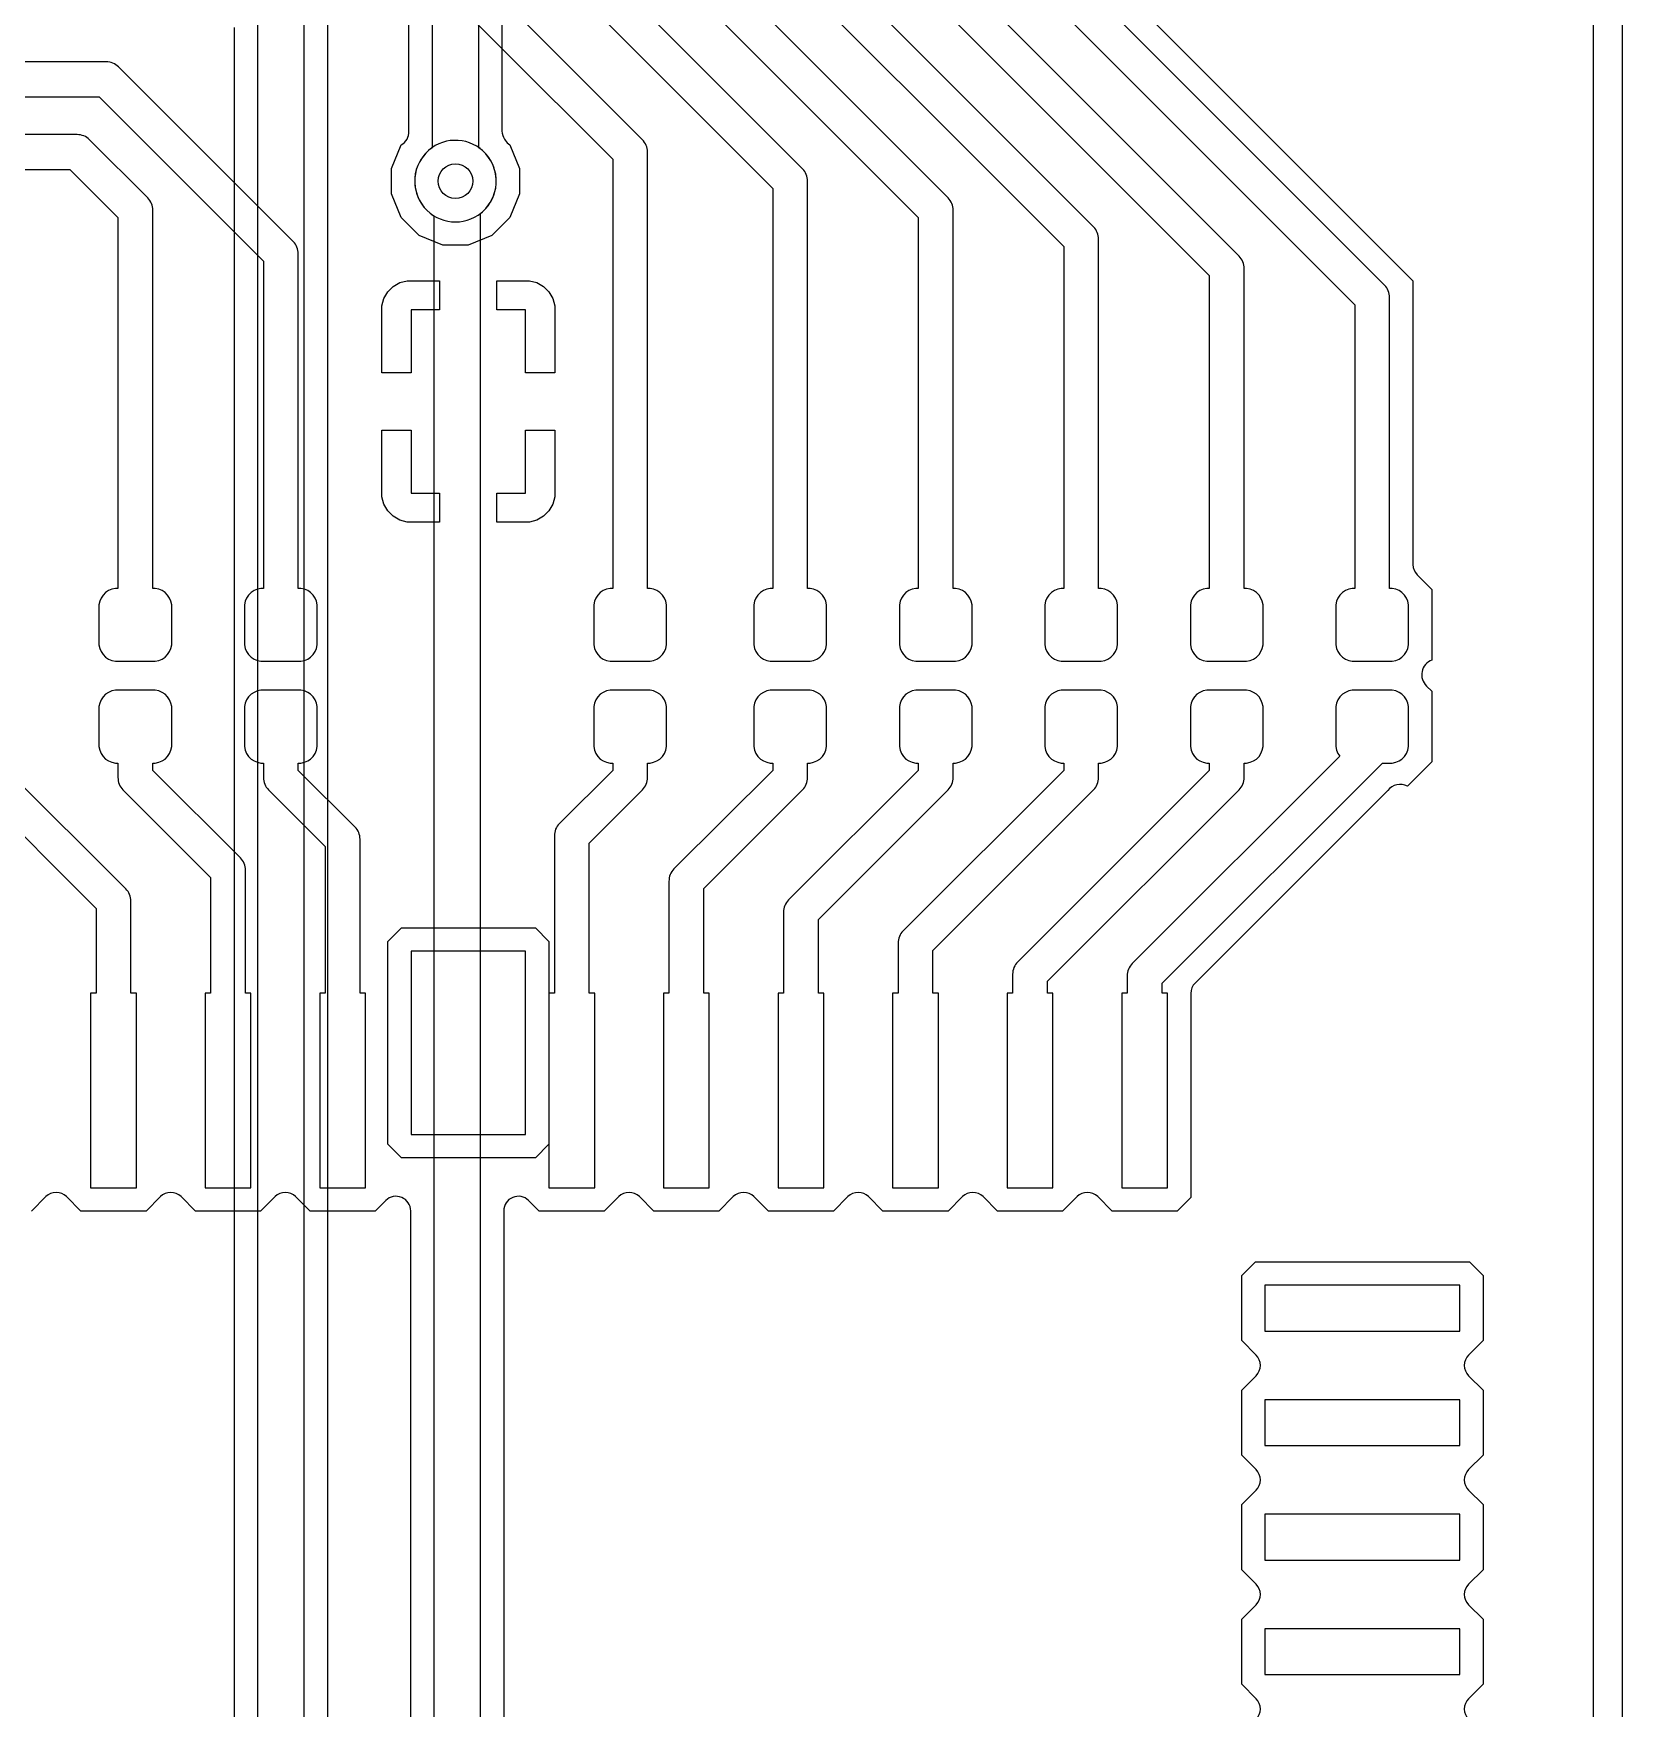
# Model space of a CAD drawing. Header units: millimetres. Extents: x -12.6 to 79.4, y -27 to 65.1.
# Drawn here: x 65.53 to 79.4, y 17.53 to 32.15 of the extents above; entities that cross this region are included whole.
import ezdxf

# ---------------------------------------------------------------- set-up
doc = ezdxf.new("R2010")
doc.units = ezdxf.units.MM

msp = doc.modelspace()

# ---------------------------------------------------------------- linework, layer by layer
at = {"layer": '16_copper'}
for points in [[(69.621, 41.57), (69.621, 31.297, 0.147566), (69.643, 31.228), (69.649, 31.219, 0.096784), (69.689, 31.178), (69.774, 30.972), (69.774, 30.75), (69.689, 30.544), (69.532, 30.387), (69.326, 30.302), (69.104, 30.302), (68.898, 30.387), (68.741, 30.544), (68.656, 30.75), (68.656, 30.972), (68.741, 31.178, 0.28462), (68.809, 31.297), (68.809, 41.181, 0.198912)], [(69.012, 41.318), (69.012, 31.153, 0.990827), (69.413, 30.565), (69.45, 30.593, 0.487432), (69.418, 31.153), (69.418, 41.402, 0.198912)], [(79.146, 3.066), (79.146, 34.984, 0.767326)], [(68.097, 32.568), (68.097, 16.985, 0.198912)], [(67.488, 32.418), (67.488, 16.764, 0.198912)], [(67.285, 16.596), (67.285, 32.203, 0.198912)]]:
    msp.add_lwpolyline(points, format="xyb", dxfattribs=at)
msp.add_lwpolyline([(67.894, 16.848), (67.894, 32.634)], dxfattribs=at)
for points in [[(68.573, 29.188), (68.573, 29.772), (68.591, 29.836), (68.624, 29.894), (68.671, 29.941), (68.729, 29.975), (68.794, 29.992), (69.077, 29.992), (69.077, 29.738), (68.827, 29.738), (68.827, 29.188)], [(69.827, 29.188), (69.827, 29.738), (69.577, 29.738), (69.577, 29.992), (69.861, 29.992), (69.925, 29.975), (69.983, 29.941), (70.031, 29.894), (70.064, 29.836), (70.081, 29.772), (70.081, 29.188)], [(68.794, 27.884), (68.729, 27.902), (68.671, 27.935), (68.624, 27.982), (68.591, 28.04), (68.573, 28.105), (68.573, 28.688), (68.827, 28.688), (68.827, 28.138), (69.077, 28.138), (69.077, 27.884)], [(69.577, 27.884), (69.577, 28.138), (69.827, 28.138), (69.827, 28.688), (70.081, 28.688), (70.081, 28.105), (70.064, 28.04), (70.031, 27.982), (69.983, 27.935), (69.925, 27.902), (69.861, 27.884)], [(68.743, 22.335), (68.624, 22.454), (68.624, 24.222), (68.743, 24.341), (69.912, 24.341), (70.031, 24.222), (70.031, 22.454), (69.912, 22.335)], [(69.827, 24.138), (68.827, 24.138), (68.827, 22.538), (69.827, 22.538)]]:
    msp.add_lwpolyline(points, close=True, dxfattribs=at)
at = {"layer": '1_copper'}
for points in [[(66.358, 40.488), (77.064, 29.782), (77.064, 27.305), (77.042, 27.305), (77.011, 27.299), (76.982, 27.287), (76.956, 27.27), (76.934, 27.247), (76.917, 27.221), (76.905, 27.193), (76.898, 27.162), (76.898, 26.813), (76.905, 26.782), (76.917, 26.754), (76.934, 26.728), (76.956, 26.705), (76.982, 26.688), (77.011, 26.676), (77.042, 26.67), (77.39, 26.67), (77.421, 26.676), (77.45, 26.688), (77.476, 26.705), (77.498, 26.728), (77.515, 26.754), (77.527, 26.782), (77.534, 26.813), (77.534, 27.162), (77.527, 27.193), (77.515, 27.221), (77.498, 27.247), (77.476, 27.27), (77.45, 27.287), (77.421, 27.299), (77.39, 27.305), (77.368, 27.305), (77.368, 29.845, 0.198912), (77.324, 29.953), (66.529, 40.748, 0.198912)], [(66.104, 39.726), (75.794, 30.036), (75.794, 27.305), (75.772, 27.305), (75.741, 27.299), (75.712, 27.287), (75.686, 27.27), (75.664, 27.247), (75.647, 27.221), (75.635, 27.193), (75.629, 27.162), (75.629, 26.813), (75.635, 26.782), (75.647, 26.754), (75.664, 26.728), (75.686, 26.705), (75.712, 26.688), (75.741, 26.676), (75.772, 26.67), (76.12, 26.67), (76.151, 26.676), (76.18, 26.688), (76.206, 26.705), (76.228, 26.728), (76.245, 26.754), (76.257, 26.782), (76.264, 26.813), (76.264, 27.162), (76.257, 27.193), (76.245, 27.221), (76.228, 27.247), (76.206, 27.27), (76.18, 27.287), (76.151, 27.299), (76.12, 27.305), (76.098, 27.305), (76.098, 30.099, 0.198912), (76.054, 30.207), (66.275, 39.986, 0.198912)], [(65.85, 38.964), (74.524, 30.29), (74.524, 27.305), (74.502, 27.305), (74.471, 27.299), (74.442, 27.287), (74.416, 27.27), (74.394, 27.247), (74.377, 27.221), (74.365, 27.193), (74.359, 27.162), (74.359, 26.813), (74.365, 26.782), (74.377, 26.754), (74.394, 26.728), (74.416, 26.705), (74.442, 26.688), (74.471, 26.676), (74.502, 26.67), (74.85, 26.67), (74.881, 26.676), (74.91, 26.688), (74.936, 26.705), (74.958, 26.728), (74.975, 26.754), (74.987, 26.782), (74.993, 26.813), (74.993, 27.162), (74.987, 27.193), (74.975, 27.221), (74.958, 27.247), (74.936, 27.27), (74.91, 27.287), (74.881, 27.299), (74.85, 27.305), (74.828, 27.305), (74.828, 30.353, 0.198912), (74.784, 30.461), (66.021, 39.224, 0.198912)], [(65.596, 38.202), (73.254, 30.544), (73.254, 27.305), (73.232, 27.305), (73.201, 27.299), (73.172, 27.287), (73.146, 27.27), (73.124, 27.247), (73.107, 27.221), (73.095, 27.193), (73.089, 27.162), (73.089, 26.813), (73.095, 26.782), (73.107, 26.754), (73.124, 26.728), (73.146, 26.705), (73.172, 26.688), (73.201, 26.676), (73.232, 26.67), (73.58, 26.67), (73.611, 26.676), (73.64, 26.688), (73.666, 26.705), (73.688, 26.728), (73.705, 26.754), (73.717, 26.782), (73.724, 26.813), (73.724, 27.162), (73.717, 27.193), (73.705, 27.221), (73.688, 27.247), (73.666, 27.27), (73.64, 27.287), (73.611, 27.299), (73.58, 27.305), (73.558, 27.305), (73.558, 30.607, 0.198912), (73.514, 30.715), (65.767, 38.462, 0.198912)], [(66.866, 35.916), (71.984, 30.798), (71.984, 27.305), (71.962, 27.305), (71.931, 27.299), (71.902, 27.287), (71.876, 27.27), (71.854, 27.247), (71.837, 27.221), (71.825, 27.193), (71.819, 27.162), (71.819, 26.813), (71.825, 26.782), (71.837, 26.754), (71.854, 26.728), (71.876, 26.705), (71.902, 26.688), (71.931, 26.676), (71.962, 26.67), (72.31, 26.67), (72.341, 26.676), (72.37, 26.688), (72.396, 26.705), (72.418, 26.728), (72.435, 26.754), (72.447, 26.782), (72.454, 26.813), (72.454, 27.162), (72.447, 27.193), (72.435, 27.221), (72.418, 27.247), (72.396, 27.27), (72.37, 27.287), (72.341, 27.299), (72.31, 27.305), (72.288, 27.305), (72.288, 30.861, 0.198912), (72.244, 30.969), (67.037, 36.176, 0.198912)], [(79.146, 3.066), (79.146, 34.984, 0.767326)], [(67.628, 34.011), (70.587, 31.052), (70.587, 27.305), (70.565, 27.305), (70.534, 27.299), (70.505, 27.287), (70.479, 27.27), (70.457, 27.247), (70.44, 27.221), (70.428, 27.193), (70.422, 27.162), (70.422, 26.813), (70.428, 26.782), (70.44, 26.754), (70.457, 26.728), (70.479, 26.705), (70.505, 26.688), (70.534, 26.676), (70.565, 26.67), (70.913, 26.67), (70.944, 26.676), (70.973, 26.688), (70.999, 26.705), (71.021, 26.728), (71.038, 26.754), (71.05, 26.782), (71.056, 26.813), (71.056, 27.162), (71.05, 27.193), (71.038, 27.221), (71.021, 27.247), (70.999, 27.27), (70.973, 27.287), (70.944, 27.299), (70.913, 27.305), (70.891, 27.305), (70.891, 31.115, 0.198912), (70.847, 31.223), (67.799, 34.271, 0.198912)], [(74.041, 33.523), (77.572, 29.992), (77.572, 27.514, 0.198912), (77.609, 27.424), (77.737, 27.296), (77.737, 26.679, 0.5608), (77.691, 26.453), (77.737, 26.407), (77.737, 25.79), (77.525, 25.578, 0.355522), (77.351, 25.541), (75.67, 23.86, 0.198912), (75.633, 23.77), (75.633, 21.988), (75.514, 21.869), (74.946, 21.869), (74.82, 21.995, 0.414214), (74.64, 21.995), (74.514, 21.869), (73.946, 21.869), (73.82, 21.995, 0.414214), (73.64, 21.995), (73.514, 21.869), (72.946, 21.869), (72.82, 21.995, 0.414214), (72.64, 21.995), (72.514, 21.869), (71.946, 21.869), (71.82, 21.995, 0.414214), (71.64, 21.995), (71.514, 21.869), (70.946, 21.869), (70.82, 21.995, 0.414214), (70.64, 21.995), (70.514, 21.869), (69.946, 21.869), (69.853, 21.961, 0.668185), (69.636, 21.871), (69.636, 15.239, 0.140398)], [(37.279, 31.598), (66.104, 31.598), (67.539, 30.163), (67.539, 27.305), (67.517, 27.305), (67.486, 27.299), (67.457, 27.287), (67.431, 27.27), (67.409, 27.247), (67.392, 27.221), (67.38, 27.193), (67.374, 27.162), (67.374, 26.813), (67.38, 26.782), (67.392, 26.754), (67.409, 26.728), (67.431, 26.705), (67.457, 26.688), (67.486, 26.676), (67.517, 26.67), (67.865, 26.67), (67.896, 26.676), (67.925, 26.688), (67.951, 26.705), (67.973, 26.728), (67.99, 26.754), (68.002, 26.782), (68.008, 26.813), (68.008, 27.162), (68.002, 27.193), (67.99, 27.221), (67.973, 27.247), (67.951, 27.27), (67.925, 27.287), (67.896, 27.299), (67.865, 27.305), (67.843, 27.305), (67.843, 30.226, 0.198912), (67.799, 30.334), (66.275, 31.858, 0.198912), (66.167, 31.902), (37.279, 31.902, 0.944056)], [(39.598, 30.963), (65.85, 30.963), (66.269, 30.544), (66.269, 27.305), (66.247, 27.305), (66.216, 27.299), (66.187, 27.287), (66.161, 27.27), (66.139, 27.247), (66.122, 27.221), (66.11, 27.193), (66.103, 27.162), (66.103, 26.813), (66.11, 26.782), (66.122, 26.754), (66.139, 26.728), (66.161, 26.705), (66.187, 26.688), (66.216, 26.676), (66.247, 26.67), (66.595, 26.67), (66.626, 26.676), (66.655, 26.688), (66.681, 26.705), (66.703, 26.728), (66.72, 26.754), (66.732, 26.782), (66.739, 26.813), (66.739, 27.162), (66.732, 27.193), (66.72, 27.221), (66.703, 27.247), (66.681, 27.27), (66.655, 27.287), (66.626, 27.299), (66.595, 27.305), (66.573, 27.305), (66.573, 30.607, 0.198912), (66.529, 30.715), (66.021, 31.223, 0.198912), (65.913, 31.267), (39.463, 31.267)], [(69.433, 15.101), (69.433, 30.58), (69.45, 30.593, 1), (68.98, 31.129), (68.947, 31.096, 0.462678), (69.027, 30.559), (69.027, 15.101, 0.213273)], [(65.043, 25.546), (66.078, 24.512), (66.078, 23.772), (66.03, 23.772), (66.03, 22.072), (66.43, 22.072), (66.43, 23.772), (66.382, 23.772), (66.382, 24.575, 0.198912), (66.338, 24.683), (65.303, 25.717)], [(68.824, 15.239), (68.824, 21.871, 0.668185), (68.607, 21.961), (68.514, 21.869), (67.946, 21.869), (67.82, 21.995, 0.414214), (67.64, 21.995), (67.514, 21.869), (66.946, 21.869), (66.82, 21.995, 0.414214), (66.64, 21.995), (66.514, 21.869), (65.946, 21.869), (65.82, 21.995, 0.414214), (65.64, 21.995), (65.514, 21.869)], [(76.203, 17.432, 0.414214), (76.203, 17.612), (76.077, 17.738), (76.077, 18.306), (76.203, 18.432, 0.414214), (76.203, 18.612), (76.077, 18.738), (76.077, 19.306), (76.203, 19.432, 0.414214), (76.203, 19.612), (76.077, 19.738), (76.077, 20.306), (76.203, 20.432, 0.414214), (76.203, 20.612), (76.077, 20.738), (76.077, 21.306), (76.196, 21.425), (78.064, 21.425), (78.183, 21.306), (78.183, 20.738), (78.057, 20.612, 0.414214), (78.057, 20.432), (78.183, 20.306), (78.183, 19.738), (78.057, 19.612, 0.414214), (78.057, 19.432), (78.183, 19.306), (78.183, 18.738), (78.057, 18.612, 0.414214), (78.057, 18.432), (78.183, 18.306), (78.183, 17.738), (78.057, 17.612, 0.414214), (78.057, 17.432)]]:
    msp.add_lwpolyline(points, format="xyb", dxfattribs=at)
for points in [[(67.43, 23.772), (67.382, 23.772), (67.382, 24.845, 0.198912), (67.338, 24.953), (66.573, 25.717), (66.573, 25.781), (66.595, 25.781), (66.626, 25.787), (66.655, 25.799), (66.681, 25.816), (66.703, 25.839), (66.72, 25.865), (66.732, 25.893), (66.739, 25.924), (66.739, 26.273), (66.732, 26.304), (66.72, 26.332), (66.703, 26.358), (66.681, 26.381), (66.655, 26.398), (66.626, 26.41), (66.595, 26.416), (66.247, 26.416), (66.216, 26.41), (66.187, 26.398), (66.161, 26.381), (66.139, 26.358), (66.122, 26.332), (66.11, 26.304), (66.103, 26.273), (66.103, 25.924), (66.11, 25.893), (66.122, 25.865), (66.139, 25.839), (66.161, 25.816), (66.187, 25.799), (66.216, 25.787), (66.247, 25.781), (66.269, 25.781), (66.269, 25.654, 0.198912), (66.313, 25.546), (67.078, 24.782), (67.078, 23.772), (67.03, 23.772), (67.03, 22.072), (67.43, 22.072)], [(68.43, 23.772), (68.382, 23.772), (68.382, 25.115, 0.198912), (68.338, 25.223), (67.843, 25.717), (67.843, 25.781), (67.865, 25.781), (67.896, 25.787), (67.925, 25.799), (67.951, 25.816), (67.973, 25.839), (67.99, 25.865), (68.002, 25.893), (68.008, 25.924), (68.008, 26.273), (68.002, 26.304), (67.99, 26.332), (67.973, 26.358), (67.951, 26.381), (67.925, 26.398), (67.896, 26.41), (67.865, 26.416), (67.517, 26.416), (67.486, 26.41), (67.457, 26.398), (67.431, 26.381), (67.409, 26.358), (67.392, 26.332), (67.38, 26.304), (67.374, 26.273), (67.374, 25.924), (67.38, 25.893), (67.392, 25.865), (67.409, 25.839), (67.431, 25.816), (67.457, 25.799), (67.486, 25.787), (67.517, 25.781), (67.539, 25.781), (67.539, 25.654, 0.198912), (67.583, 25.546), (68.078, 25.052), (68.078, 23.772), (68.03, 23.772), (68.03, 22.072), (68.43, 22.072)], [(70.43, 23.772), (70.382, 23.772), (70.382, 25.082), (70.847, 25.546, 0.198912), (70.891, 25.654), (70.891, 25.781), (70.913, 25.781), (70.944, 25.787), (70.973, 25.799), (70.999, 25.816), (71.021, 25.839), (71.038, 25.865), (71.05, 25.893), (71.056, 25.924), (71.056, 26.273), (71.05, 26.304), (71.038, 26.332), (71.021, 26.358), (70.999, 26.381), (70.973, 26.398), (70.944, 26.41), (70.913, 26.416), (70.565, 26.416), (70.534, 26.41), (70.505, 26.398), (70.479, 26.381), (70.457, 26.358), (70.44, 26.332), (70.428, 26.304), (70.422, 26.273), (70.422, 25.924), (70.428, 25.893), (70.44, 25.865), (70.457, 25.839), (70.479, 25.816), (70.505, 25.799), (70.534, 25.787), (70.565, 25.781), (70.587, 25.781), (70.587, 25.717), (70.122, 25.253, 0.198912), (70.078, 25.145), (70.078, 23.772), (70.03, 23.772), (70.03, 22.072), (70.43, 22.072)], [(71.43, 23.772), (71.382, 23.772), (71.382, 24.685), (72.244, 25.546, 0.198912), (72.288, 25.654), (72.288, 25.781), (72.31, 25.781), (72.341, 25.787), (72.37, 25.799), (72.396, 25.816), (72.418, 25.839), (72.435, 25.865), (72.447, 25.893), (72.454, 25.924), (72.454, 26.273), (72.447, 26.304), (72.435, 26.332), (72.418, 26.358), (72.396, 26.381), (72.37, 26.398), (72.341, 26.41), (72.31, 26.416), (71.962, 26.416), (71.931, 26.41), (71.902, 26.398), (71.876, 26.381), (71.854, 26.358), (71.837, 26.332), (71.825, 26.304), (71.819, 26.273), (71.819, 25.924), (71.825, 25.893), (71.837, 25.865), (71.854, 25.839), (71.876, 25.816), (71.902, 25.799), (71.931, 25.787), (71.962, 25.781), (71.984, 25.781), (71.984, 25.717), (71.122, 24.856, 0.198912), (71.078, 24.748), (71.078, 23.772), (71.03, 23.772), (71.03, 22.072), (71.43, 22.072)], [(72.43, 23.772), (72.382, 23.772), (72.382, 24.415), (73.514, 25.546, 0.198912), (73.558, 25.654), (73.558, 25.781), (73.58, 25.781), (73.611, 25.787), (73.64, 25.799), (73.666, 25.816), (73.688, 25.839), (73.705, 25.865), (73.717, 25.893), (73.724, 25.924), (73.724, 26.273), (73.717, 26.304), (73.705, 26.332), (73.688, 26.358), (73.666, 26.381), (73.64, 26.398), (73.611, 26.41), (73.58, 26.416), (73.232, 26.416), (73.201, 26.41), (73.172, 26.398), (73.146, 26.381), (73.124, 26.358), (73.107, 26.332), (73.095, 26.304), (73.089, 26.273), (73.089, 25.924), (73.095, 25.893), (73.107, 25.865), (73.124, 25.839), (73.146, 25.816), (73.172, 25.799), (73.201, 25.787), (73.232, 25.781), (73.254, 25.781), (73.254, 25.717), (72.122, 24.586, 0.198912), (72.078, 24.478), (72.078, 23.772), (72.03, 23.772), (72.03, 22.072), (72.43, 22.072)], [(73.43, 23.772), (73.382, 23.772), (73.382, 24.145), (74.784, 25.546, 0.198912), (74.828, 25.654), (74.828, 25.781), (74.85, 25.781), (74.881, 25.787), (74.91, 25.799), (74.936, 25.816), (74.958, 25.839), (74.975, 25.865), (74.987, 25.893), (74.993, 25.924), (74.993, 26.273), (74.987, 26.304), (74.975, 26.332), (74.958, 26.358), (74.936, 26.381), (74.91, 26.398), (74.881, 26.41), (74.85, 26.416), (74.502, 26.416), (74.471, 26.41), (74.442, 26.398), (74.416, 26.381), (74.394, 26.358), (74.377, 26.332), (74.365, 26.304), (74.359, 26.273), (74.359, 25.924), (74.365, 25.893), (74.377, 25.865), (74.394, 25.839), (74.416, 25.816), (74.442, 25.799), (74.471, 25.787), (74.502, 25.781), (74.524, 25.781), (74.524, 25.717), (73.122, 24.316, 0.198912), (73.078, 24.208), (73.078, 23.772), (73.03, 23.772), (73.03, 22.072), (73.43, 22.072)], [(74.43, 23.772), (74.382, 23.772), (74.382, 23.875), (76.054, 25.546, 0.198912), (76.098, 25.654), (76.098, 25.781), (76.12, 25.781), (76.151, 25.787), (76.18, 25.799), (76.206, 25.816), (76.228, 25.839), (76.245, 25.865), (76.257, 25.893), (76.264, 25.924), (76.264, 26.273), (76.257, 26.304), (76.245, 26.332), (76.228, 26.358), (76.206, 26.381), (76.18, 26.398), (76.151, 26.41), (76.12, 26.416), (75.772, 26.416), (75.741, 26.41), (75.712, 26.398), (75.686, 26.381), (75.664, 26.358), (75.647, 26.332), (75.635, 26.304), (75.629, 26.273), (75.629, 25.924), (75.635, 25.893), (75.647, 25.865), (75.664, 25.839), (75.686, 25.816), (75.712, 25.799), (75.741, 25.787), (75.772, 25.781), (75.794, 25.781), (75.794, 25.717), (74.122, 24.046, 0.198912), (74.078, 23.938), (74.078, 23.772), (74.03, 23.772), (74.03, 22.072), (74.43, 22.072)], [(75.43, 23.772), (75.382, 23.772), (75.382, 23.859), (77.305, 25.781), (77.39, 25.781), (77.421, 25.787), (77.45, 25.799), (77.476, 25.816), (77.498, 25.839), (77.515, 25.865), (77.527, 25.893), (77.534, 25.924), (77.534, 26.273), (77.527, 26.304), (77.515, 26.332), (77.498, 26.358), (77.476, 26.381), (77.45, 26.398), (77.421, 26.41), (77.39, 26.416), (77.042, 26.416), (77.011, 26.41), (76.982, 26.398), (76.956, 26.381), (76.934, 26.358), (76.917, 26.332), (76.905, 26.304), (76.898, 26.273), (76.898, 25.924), (76.905, 25.893), (76.917, 25.865), (76.933, 25.84), (75.122, 24.03, 0.198912), (75.078, 23.922), (75.078, 23.772), (75.03, 23.772), (75.03, 22.072), (75.43, 22.072)]]:
    msp.add_lwpolyline(points, format="xyb", close=True, dxfattribs=at)
for points in [[(77.98, 21.222), (76.28, 21.222), (76.28, 20.822), (77.98, 20.822)], [(77.98, 20.222), (76.28, 20.222), (76.28, 19.822), (77.98, 19.822)], [(77.98, 19.222), (76.28, 19.222), (76.28, 18.822), (77.98, 18.822)], [(77.98, 18.222), (76.28, 18.222), (76.28, 17.822), (77.98, 17.822)]]:
    msp.add_lwpolyline(points, close=True, dxfattribs=at)
at = {"layer": 'drills_via_1_16'}
msp.add_circle((69.215, 30.861), 0.152, dxfattribs=at)
at = {"layer": 'outline'}
msp.add_lwpolyline([(15.72, -27.026), (51.081, -27.026), (51.369, -27.013), (51.655, -26.975), (51.936, -26.913), (52.211, -26.826), (52.477, -26.716), (52.732, -26.583), (52.975, -26.428), (53.204, -26.253), (53.416, -26.058), (53.419, -26.056), (78.435, -0.992), (78.63, -0.78), (78.805, -0.551), (78.96, -0.308), (79.092, -0.052), (79.202, 0.214), (79.289, 0.489), (79.351, 0.77), (79.388, 1.056), (79.4, 1.341), (79.4, 36.706)], dxfattribs=at)

doc.saveas('drawing.dxf')
